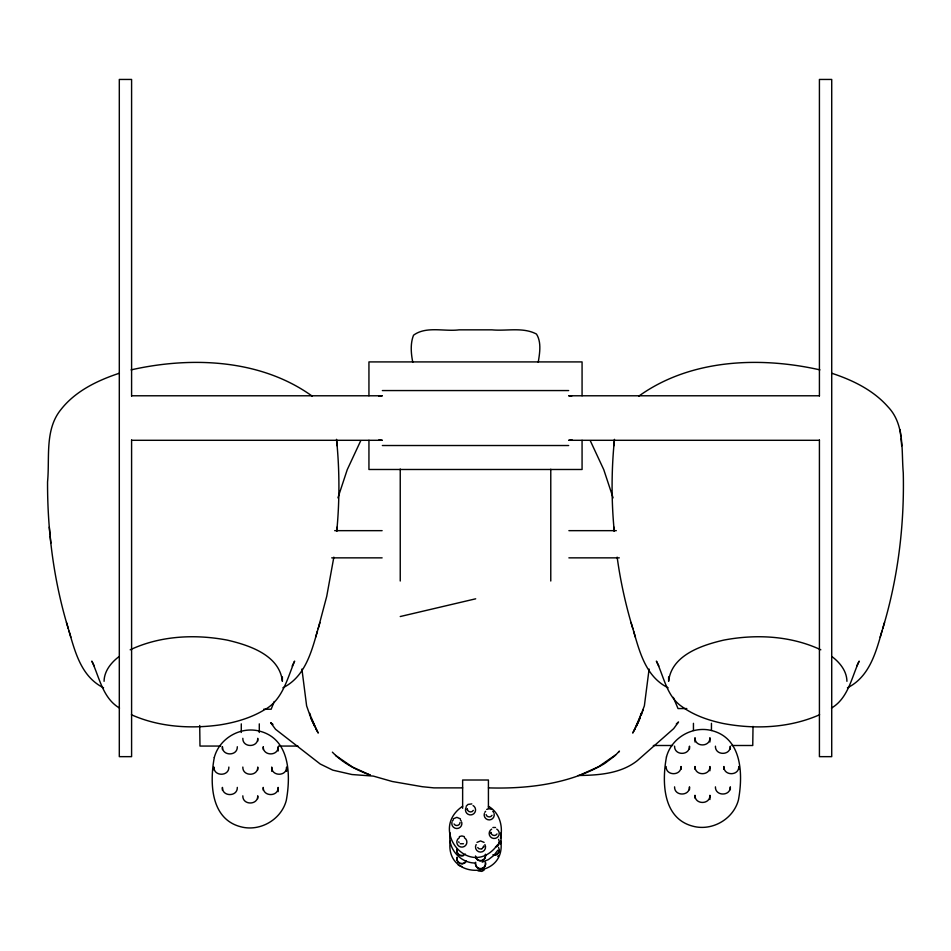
<?xml version="1.0" encoding="UTF-8"?>
<svg xmlns="http://www.w3.org/2000/svg" width="951" height="951" viewBox="0 0 951 951"><rect width="100%" height="100%" fill="white"/><g stroke="black" fill="none" stroke-linecap="round" stroke-linejoin="round"><path stroke-width="1.43" d="M753.014 726.398L752.752 745.501L731.973 745.501M336.773 530.943C339.709 500.499 339.614 469.77 336.523 439.338M614.477 439.338C611.386 469.77 611.291 500.499 614.227 530.943M104.075 681.308C104.194 671.026 111.231 662.443 119.101 656.547M336.725 531.312L337.141 527.08M613.847 445.781L614.405 440.135M649.105 669.064L644.374 705.832L637.61 723.675M228.858 767.065C229.203 776.61 213.606 776.61 213.951 767.065L213.951 769.906M237.31 746.737C237.667 756.271 222.07 756.271 222.415 746.737L222.415 749.566M237.31 787.404C237.667 796.95 222.07 796.95 222.415 787.404L222.415 790.233M450.263 832.969C447.006 848.007 460.248 863.318 475.524 863.021M450.263 840.969C444.39 880.079 506.657 880.079 500.785 840.969M460.07 822.377C460.213 825.539 455.517 826.788 454.043 823.982M500.44 838.188C503.341 826.348 499.501 812.511 488.422 806.258M500.44 844.001L501.32 837.356L500.785 832.969M333.849 557.143L326.728 596.336L318.157 628.67M882.706 628.67C897.994 578.315 904.472 525.416 903.272 472.873C901.286 450.382 904.948 424.36 887.854 406.695C873.161 390.041 852.441 380.02 831.649 373.22M282.875 687.811C304.736 677.005 311.322 652.671 317.408 631.119M847.424 687.811C869.285 677.005 875.871 652.671 881.957 631.119M315.613 637.17L319.988 622.489M880.162 637.17L884.537 622.489M337.926 497.872L347.246 469.675L360.667 440.836M640.368 715.782L641.129 713.345M538.23 362.248C539.728 353.261 541.606 342.098 536.471 334.063C523.05 326.882 506.491 331.269 491.905 329.842L459.119 329.842C444.426 331.78 426.214 325.836 413.542 335.204C410.19 343.561 411.022 353.57 412.782 362.248M639.975 716.923L633.996 730.701L638.751 721.179M641.295 714.986L642.032 712.917M642.507 711.55L643.233 709.494M274.245 701.505L271.166 709.22L263.772 709.208M636.29 726.445L637.432 723.949M638.906 720.68L640.047 718.183M292.159 666.033L294.62 661.111C287.19 678.812 282.423 700.697 263.7 710.231C250.279 718.207 235.016 722.51 219.693 724.935C190.129 729.025 158.912 727.016 131.404 714.748M856.708 666.033L859.169 661.111C851.573 677.35 848.268 698.212 831.459 708.079M634.959 729.001L632.677 733.043L633.639 731.367M466.145 806.258L467.999 804.415L471.827 803.916M473.325 810.371C471.851 813.176 467.155 811.94 467.286 808.766L467.286 809.895M492 815.352C490.716 817.789 486.698 817.266 486.08 814.579M497.004 833.944C495.542 836.749 490.847 835.501 490.978 832.339L490.978 833.468M497.86 844.381C471.149 881.577 427.189 830.152 462.638 806.258M497.86 850.194L493.759 855.508L488.422 859.585L482.205 862.153M497.777 856.471L498.586 855.436M618.507 752.182L619.47 751.124L614.679 755.938L604.836 763.391M676.316 723.949L678.55 721.987L673.7 728.609L637.325 760.634C620.848 773.722 598.393 775.327 578.089 775.481M638.68 396.222C690.212 359.038 759.766 356.292 819.928 369.88M615.713 754.821L598.536 766.732L581.358 774.483M453.27 818.823L456.849 817.349L460.415 818.823M476.962 842.396L480.528 840.922L484.107 842.396M482.145 848.732L483.762 845.95L483.762 847.079M484.107 870.082L481.836 871.378L478.008 870.878M604.384 763.701C569.685 783.933 527.983 789.057 488.457 787.88M130.192 649.795C160.255 635.684 195.05 633.972 227.337 640.13C249.269 645.23 279.523 655.168 282.376 681.308L282.376 676.898M819.596 714.748C789.437 728.062 754.975 729.56 722.879 723.426C708.424 720.311 694.028 715.414 681.962 706.641C666.663 696.31 663.929 676.577 656.38 661.111L658.841 666.033M486.674 809.396L489.206 808.719L491.726 809.396M459.321 836.618L461.853 835.941L464.373 836.618M463.47 843.751L460.236 843.751M580.253 774.839L581.013 774.601M119.351 373.22C97.608 380.436 75.509 390.98 61.066 409.394C44.471 429.531 49.88 457.704 47.55 481.907C47.395 531.466 53.838 581.204 68.294 628.67M131.072 369.88C191.234 356.292 260.788 359.038 312.32 396.222M400.24 616.533L475.69 598.809M378.831 396.139L382.361 395.782L131.595 395.782M572.181 439.956L568.662 440.301L819.417 440.301M492.903 827.489L495.519 827.489M481.372 849.053L478.924 848.732L477.735 847.555M382.361 390.564L568.662 390.564M819.417 395.782L568.662 395.782L571.813 395.949M131.595 440.301L382.361 440.301L378.831 439.956M382.361 445.52L568.662 445.52M334.693 530.658L382.124 530.658M568.888 530.658L616.331 530.658M331.721 557.857L382.124 557.857M568.888 557.857L619.291 557.857M686.8 708.566L678.027 708.566L673.308 697.368M653.325 745.501L672.619 745.501M220.763 746.059L199.983 746.059L199.71 725.47M278.631 746.059L297.925 746.059M462.614 787.88L433.894 787.88L422.256 786.703L392.264 781.496L373.339 776.099L351.953 774.53L332.826 770.155L320.225 764.01L275.505 729.251L270.655 722.641L272.985 724.436M461.853 866.575L458.275 865.101M820.808 649.795C790.745 635.684 755.95 633.972 723.663 640.13C701.731 645.23 671.477 655.168 668.624 681.308L668.624 676.898M668.125 687.811C643.233 675.448 638.513 646.359 631.012 622.489C624.855 601.068 620.159 579.218 617.151 557.143M103.576 687.811C78.683 675.448 73.964 646.359 66.463 622.489M119.541 708.079C102.732 698.212 99.427 677.35 91.831 661.111L94.292 666.033M336.476 756.057L352.666 767.148L370.367 775.124C357.849 770.512 345.546 764.545 335.679 755.391M831.899 656.547C839.769 662.443 846.806 671.026 846.925 681.308M336.167 755.914L332.375 752.158M301.907 669.052L306.614 705.832L310.941 718.183L316.956 730.689L310.989 716.923M317.325 731.355L318.276 733.043L315.994 729.001M590.345 440.836L603.766 469.675L613.098 497.872M312.225 721.167L314.674 726.433M310.941 718.183L312.059 720.668M458.727 841.801L459.048 842.574M309.836 713.345L310.585 715.782M631.012 622.489L632.843 628.67M633.592 631.119L635.387 637.17M69.043 631.119L70.838 637.17M715.425 746.178C715.081 755.724 730.677 755.724 730.32 746.178L730.32 749.019M715.425 786.857C715.081 796.391 730.677 796.391 730.32 786.857L730.32 789.687M674.58 746.178C674.235 755.724 689.832 755.724 689.487 746.178L689.487 749.019M674.58 786.857C674.235 796.391 689.832 796.391 689.487 786.857L689.487 789.687M666.128 766.518C665.783 776.064 681.38 776.064 681.035 766.518L681.035 769.347M242.826 738.309C242.481 747.843 258.078 747.843 257.733 738.309L257.733 741.138M242.826 767.065C242.481 776.61 258.078 776.61 257.733 767.065L257.733 769.906M242.826 795.832C242.481 805.366 258.078 805.366 257.733 795.832L257.733 798.662M900.145 429.757L900.823 436.771M901.013 438.72L901.703 445.781M613.859 527.08L614.275 531.312M336.595 440.135L337.153 445.781M49.297 527.08L49.999 534.129M50.177 536.091L50.867 543.092M819.417 395.949L819.417 79.444L831.721 79.444L831.721 756.651L819.417 756.651L819.417 439.956M738.784 769.347L738.784 766.518C739.129 776.064 723.533 776.064 723.877 766.518L723.877 769.347M711.455 723.319L711.455 730.487M709.91 742.006L709.91 737.762C710.254 747.296 694.658 747.296 695.003 737.762L695.003 742.006M709.91 770.774L709.91 766.518C710.254 776.064 694.658 776.064 695.003 766.518L695.003 769.347M709.91 799.529L709.91 795.286C710.254 804.819 694.658 804.819 695.003 795.286L695.003 798.115M693.445 723.319L693.445 730.487M582.071 395.782L582.071 361.915L368.94 361.915L368.94 395.782M582.071 440.301L582.071 469.485L368.94 469.485L368.94 440.301M550.772 469.259L550.772 581.013M488.422 808.302L488.422 780.01L462.638 780.01L462.638 808.302M400.24 469.021L400.24 581.013M286.608 771.32L286.608 767.065C286.952 776.61 271.368 776.61 271.713 767.065L271.713 771.32M278.156 750.981L278.156 746.737C278.5 756.271 262.904 756.271 263.249 746.737L263.249 749.566M278.156 791.66L278.156 787.404C278.5 796.95 262.904 796.95 263.249 787.404L263.249 790.233M259.29 723.866L259.29 732.472M241.281 723.866L241.281 732.472M131.595 396.115L131.595 79.444L119.303 79.444L119.303 756.651L131.595 756.651L131.595 439.956M473.051 805.545A5.052 5.028 0 0 1 474.894 812.404A5.052 5.028 0 0 1 467.999 814.246A5.052 5.028 0 0 1 466.145 807.387M461.722 822.199A5.052 5.028 0 0 1 456.849 828.535A5.052 5.028 0 0 1 451.963 822.199M452.474 820.998A5.052 5.028 0 0 1 453.27 819.952M460.415 819.952A5.052 5.028 0 0 1 461.223 820.998M496.731 829.117A5.052 5.028 0 0 1 498.074 836.702A5.052 5.028 0 0 1 490.347 836.702A5.052 5.028 0 0 1 491.691 829.117M464.373 837.748A5.052 5.028 0 0 1 465.717 845.32A5.052 5.028 0 0 1 457.978 845.32A5.052 5.028 0 0 1 459.321 837.748M494.08 813.58A5.052 5.028 0 0 1 489.206 819.905A5.052 5.028 0 0 1 484.332 813.58M484.832 812.368A5.052 5.028 0 0 1 485.628 811.322M492.773 811.322A5.052 5.028 0 0 1 493.581 812.368M484.903 844.559A5.052 5.028 0 0 1 480.528 852.096A5.052 5.028 0 0 1 476.166 844.559M466.228 861.451A5.052 5.028 0 0 1 456.979 857.636M485.414 862.616A5.052 5.028 0 0 1 481.836 868.774M479.233 868.774A5.052 5.028 0 0 1 475.488 863.924M499.263 850.313A5.052 5.028 0 0 1 494.211 855.329M498.586 839.412A5.052 5.028 0 0 1 495.519 846.782M485.414 854.236A5.052 5.028 0 0 1 481.836 860.393A5.052 5.028 0 0 1 475.655 856.839M465.419 854.105A5.052 5.028 0 0 1 456.979 849.255M499.263 842.336A5.052 5.028 0 0 1 499.085 843.644M498.586 844.857A5.052 5.028 0 0 1 496.731 846.699M485.414 857.255A5.052 5.028 0 0 1 475.488 855.948M485.414 854.652A5.052 5.028 0 0 1 485.581 855.948M463.161 855.829A5.052 5.028 0 0 1 456.979 849.671M485.414 862.248A5.052 5.028 0 0 1 480.528 868.572A5.052 5.028 0 0 1 475.655 862.248M498.586 847.424A5.052 5.028 0 0 1 492.903 854.783M466.228 861.071A5.052 5.028 0 0 1 456.979 857.267M214.296 757.46C209.672 782.459 210.409 818.859 240.639 826.74C259.837 831.982 281.199 819.762 286.275 800.492C290.899 775.493 290.15 739.105 259.932 731.224C240.734 725.97 219.36 738.19 214.296 757.46M666.461 756.913C661.848 781.912 662.585 818.312 692.815 826.181C712.002 831.436 733.376 819.215 738.44 799.946C743.064 774.946 742.327 738.547 712.097 730.677C692.91 725.423 671.537 737.643 666.461 756.913"/></g></svg>
